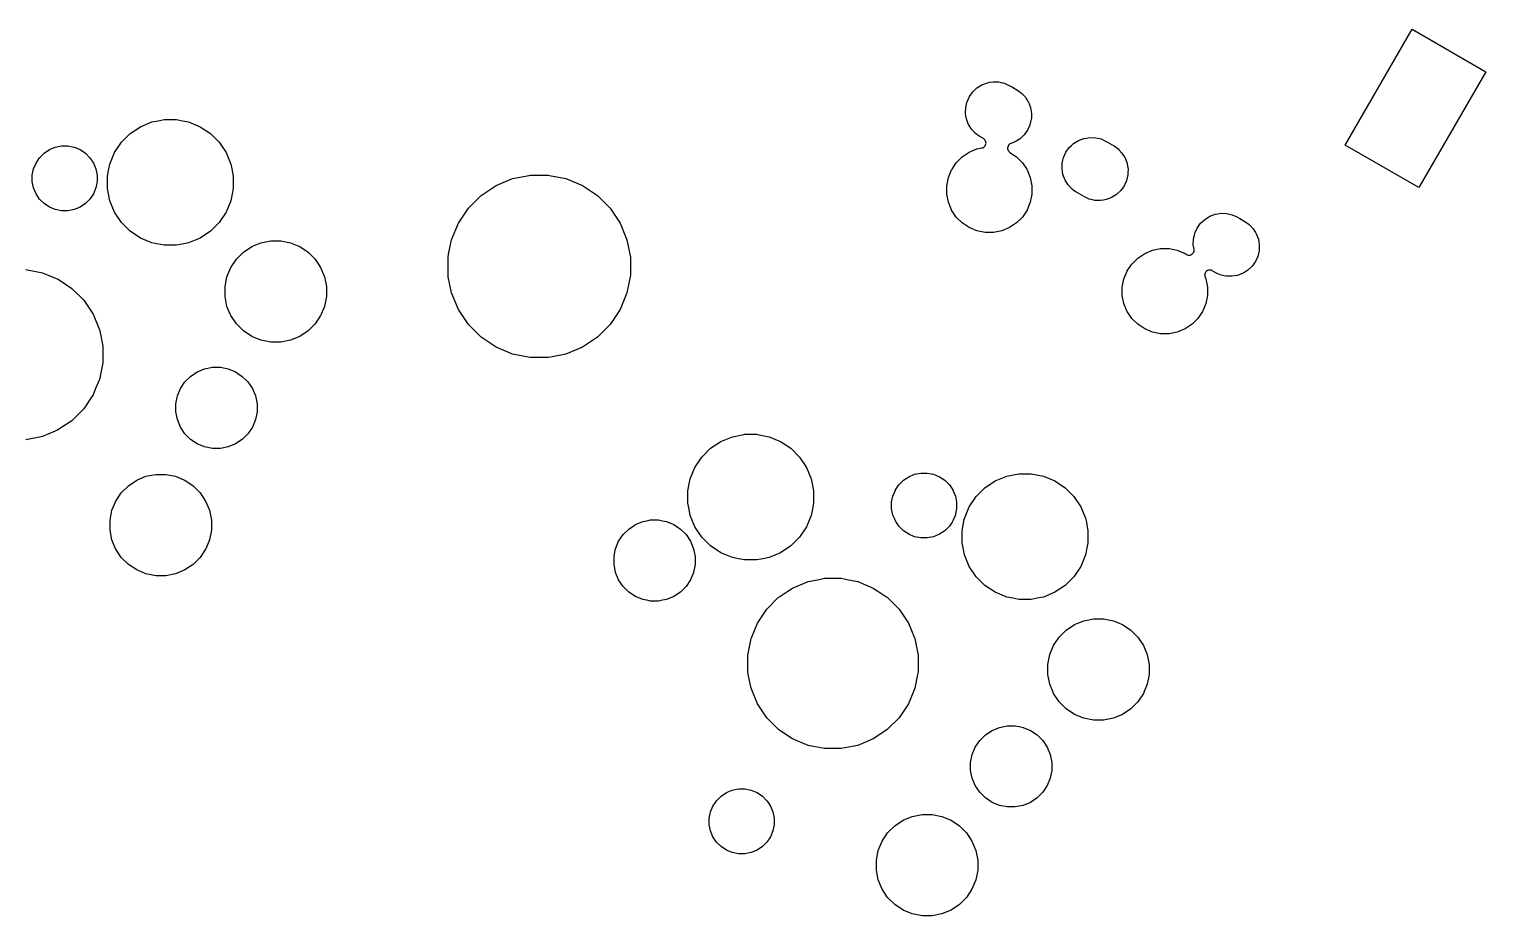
# Model space of a CAD drawing. Extents: x 70 to 347, y -163 to -55.
# Drawn here: x 306.47 to 342.41, y -162.63 to -140.75 of the extents above; entities that cross this region are included whole.
import ezdxf

# ---------------------------------------------------------------- set-up
doc = ezdxf.new("R2010")
doc.units = 0
doc.layers.add('BLACK', color=7, linetype='CONTINUOUS')

msp = doc.modelspace()

# ---------------------------------------------------------------- linework, layer by layer
at = {"layer": 'BLACK', "linetype": 'CONTINUOUS'}
for p, q in [((338.938, -143.61), (340.589, -140.75)), ((340.589, -140.75), (342.409, -141.801)), ((342.409, -141.801), (340.758, -144.661)), ((329.666, -142.413), (329.749, -142.296)), ((329.749, -142.296), (329.822, -142.227)), ((329.749, -142.296), (329.749, -142.296)), ((329.822, -142.227), (329.853, -142.199)), ((329.853, -142.199), (329.975, -142.123)), ((329.975, -142.123), (330.109, -142.073)), ((330.109, -142.073), (330.174, -142.062)), ((330.174, -142.062), (330.25, -142.049)), ((330.25, -142.049), (330.393, -142.054)), ((330.393, -142.054), (330.45, -142.067)), ((330.45, -142.067), (330.532, -142.086)), ((330.532, -142.086), (330.63, -142.131)), ((330.63, -142.131), (330.63, -142.131)), ((330.63, -142.131), (330.726, -142.186)), ((330.726, -142.186), (330.865, -142.266)), ((330.865, -142.266), (330.952, -142.329)), ((330.952, -142.329), (330.962, -142.34)), ((329.57, -142.825), (329.574, -142.682)), ((329.574, -142.682), (329.603, -142.56)), ((329.603, -142.56), (329.607, -142.543)), ((329.607, -142.543), (329.666, -142.413)), ((329.607, -142.543), (329.607, -142.543)), ((330.962, -142.34), (331.049, -142.433)), ((331.049, -142.433), (331.118, -142.543)), ((331.118, -142.543), (331.125, -142.555)), ((331.125, -142.555), (331.175, -142.688)), ((331.175, -142.688), (331.182, -142.73)), ((309.215, -143.157), (309.497, -143.04)), ((309.497, -143.04), (309.647, -143.01)), ((309.647, -143.01), (309.797, -142.98)), ((309.797, -142.98), (310.102, -142.98)), ((310.102, -142.98), (310.252, -143.01)), ((310.252, -143.01), (310.402, -143.04)), ((310.402, -143.04), (310.684, -143.157)), ((329.58, -142.886), (329.57, -142.825)), ((329.593, -142.966), (329.58, -142.886)), ((329.629, -143.063), (329.593, -142.966)), ((331.194, -142.972), (331.161, -143.112)), ((331.182, -142.73), (331.199, -142.83)), ((331.195, -142.954), (331.194, -142.972)), ((331.199, -142.83), (331.195, -142.954)), ((308.745, -143.542), (308.961, -143.326)), ((308.961, -143.326), (309.215, -143.157)), ((310.684, -143.157), (310.938, -143.326)), ((310.938, -143.326), (311.154, -143.542)), ((329.643, -143.1), (329.629, -143.063)), ((329.719, -143.221), (329.643, -143.1)), ((329.816, -143.326), (329.719, -143.221)), ((329.904, -143.388), (329.816, -143.326)), ((330.014, -143.452), (329.904, -143.388)), ((331.019, -143.358), (330.915, -143.456)), ((331.102, -143.242), (331.019, -143.358)), ((331.159, -143.117), (331.102, -143.242)), ((331.161, -143.112), (331.159, -143.117)), ((306.835, -143.812), (306.967, -143.724)), ((306.967, -143.724), (307.112, -143.664)), ((306.967, -143.724), (306.967, -143.724)), ((307.112, -143.664), (307.267, -143.633)), ((307.267, -143.633), (307.425, -143.633)), ((307.425, -143.633), (307.58, -143.664)), ((307.58, -143.664), (307.725, -143.724)), ((307.725, -143.724), (307.725, -143.724)), ((307.725, -143.724), (307.857, -143.812)), ((308.575, -143.796), (308.745, -143.542)), ((311.154, -143.542), (311.324, -143.796)), ((329.661, -143.786), (329.852, -143.707)), ((329.852, -143.707), (329.976, -143.683)), ((329.976, -143.683), (329.999, -143.676)), ((329.999, -143.676), (330.021, -143.664)), ((330.04, -143.472), (330.014, -143.452)), ((330.021, -143.664), (330.04, -143.648)), ((330.055, -143.491), (330.04, -143.472)), ((330.04, -143.648), (330.055, -143.629)), ((330.067, -143.512), (330.055, -143.491)), ((330.055, -143.629), (330.067, -143.608)), ((330.074, -143.536), (330.067, -143.512)), ((330.067, -143.608), (330.074, -143.584)), ((330.076, -143.56), (330.074, -143.536)), ((330.074, -143.584), (330.076, -143.56)), ((330.612, -143.659), (330.609, -143.684)), ((330.609, -143.684), (330.61, -143.708)), ((330.61, -143.708), (330.617, -143.732)), ((330.62, -143.636), (330.612, -143.659)), ((330.617, -143.732), (330.627, -143.754)), ((330.632, -143.615), (330.62, -143.636)), ((330.627, -143.754), (330.642, -143.773)), ((330.648, -143.596), (330.632, -143.615)), ((330.668, -143.581), (330.648, -143.596)), ((330.69, -143.571), (330.668, -143.581)), ((330.793, -143.532), (330.69, -143.571)), ((330.915, -143.456), (330.793, -143.532)), ((332.047, -143.788), (332.112, -143.697)), ((332.112, -143.697), (332.131, -143.671)), ((332.131, -143.671), (332.183, -143.623)), ((332.183, -143.623), (332.235, -143.574)), ((332.235, -143.574), (332.356, -143.498)), ((332.356, -143.498), (332.49, -143.448)), ((332.49, -143.448), (332.555, -143.437)), ((332.555, -143.437), (332.631, -143.424)), ((332.631, -143.424), (332.774, -143.429)), ((332.774, -143.429), (332.831, -143.442)), ((332.831, -143.442), (332.914, -143.461)), ((332.914, -143.461), (333.011, -143.506)), ((333.011, -143.506), (333.011, -143.506)), ((333.011, -143.506), (333.075, -143.542)), ((333.075, -143.542), (333.246, -143.641)), ((333.246, -143.641), (333.333, -143.704)), ((333.333, -143.704), (333.362, -143.734)), ((333.362, -143.734), (333.431, -143.808)), ((340.758, -144.661), (338.938, -143.61)), ((306.576, -144.2), (306.636, -144.054)), ((306.636, -144.054), (306.724, -143.923)), ((306.636, -144.054), (306.636, -144.054)), ((306.724, -143.923), (306.835, -143.812)), ((307.857, -143.812), (307.968, -143.923)), ((307.968, -143.923), (308.056, -144.054)), ((308.056, -144.054), (308.056, -144.054)), ((308.056, -144.054), (308.116, -144.2)), ((308.434, -144.2), (308.458, -144.079)), ((308.458, -144.079), (308.575, -143.796)), ((311.324, -143.796), (311.441, -144.079)), ((311.441, -144.079), (311.465, -144.2)), ((329.237, -144.205), (329.342, -144.048)), ((329.342, -144.048), (329.489, -143.901)), ((329.489, -143.901), (329.661, -143.786)), ((329.661, -143.786), (329.661, -143.786)), ((330.642, -143.773), (330.664, -143.792)), ((330.664, -143.792), (330.829, -143.901)), ((330.829, -143.901), (330.975, -144.048)), ((330.975, -144.048), (331.08, -144.205)), ((331.951, -144.2), (331.956, -144.057)), ((331.956, -144.057), (331.981, -143.948)), ((331.981, -143.948), (331.988, -143.918)), ((331.988, -143.918), (331.996, -143.901)), ((331.996, -143.901), (332.047, -143.788)), ((333.431, -143.808), (333.499, -143.918)), ((333.499, -143.918), (333.507, -143.93)), ((333.507, -143.93), (333.557, -144.063)), ((333.557, -144.063), (333.569, -144.134)), ((306.545, -144.355), (306.576, -144.2)), ((306.545, -144.513), (306.545, -144.355)), ((308.116, -144.2), (308.147, -144.355)), ((308.147, -144.355), (308.147, -144.513)), ((308.399, -144.378), (308.434, -144.2)), ((308.399, -144.684), (308.399, -144.378)), ((311.465, -144.2), (311.501, -144.378)), ((311.501, -144.378), (311.501, -144.684)), ((317.987, -144.608), (318.396, -144.438)), ((318.396, -144.438), (318.8, -144.358)), ((318.8, -144.358), (318.831, -144.351)), ((318.831, -144.351), (319.275, -144.351)), ((319.275, -144.351), (319.305, -144.358)), ((319.305, -144.358), (319.709, -144.438)), ((319.709, -144.438), (320.119, -144.608)), ((329.108, -144.614), (329.148, -144.411)), ((329.148, -144.411), (329.227, -144.22)), ((329.227, -144.22), (329.237, -144.205)), ((331.08, -144.205), (331.09, -144.22)), ((331.09, -144.22), (331.169, -144.411)), ((331.169, -144.411), (331.21, -144.614)), ((331.962, -144.263), (331.951, -144.2)), ((331.974, -144.341), (331.962, -144.263)), ((332.025, -144.475), (331.974, -144.341)), ((332.1, -144.596), (332.025, -144.475)), ((333.543, -144.487), (333.54, -144.494)), ((333.576, -144.347), (333.543, -144.487)), ((333.569, -144.134), (333.58, -144.205)), ((333.578, -144.288), (333.576, -144.347)), ((333.58, -144.205), (333.578, -144.288)), ((306.576, -144.667), (306.545, -144.513)), ((306.636, -144.813), (306.576, -144.667)), ((306.724, -144.944), (306.636, -144.813)), ((306.636, -144.813), (306.636, -144.813)), ((308.056, -144.813), (307.968, -144.944)), ((308.116, -144.667), (308.056, -144.813)), ((308.056, -144.813), (308.056, -144.813)), ((308.147, -144.513), (308.116, -144.667)), ((308.424, -144.813), (308.399, -144.684)), ((308.458, -144.983), (308.424, -144.813)), ((311.475, -144.813), (311.441, -144.983)), ((311.501, -144.684), (311.475, -144.813)), ((317.618, -144.854), (317.987, -144.608)), ((320.119, -144.608), (320.488, -144.854)), ((329.108, -144.821), (329.108, -144.614)), ((329.148, -145.024), (329.108, -144.821)), ((331.21, -144.821), (331.169, -145.024)), ((331.21, -144.614), (331.21, -144.821)), ((332.198, -144.701), (332.1, -144.596)), ((332.208, -144.708), (332.198, -144.701)), ((332.285, -144.763), (332.208, -144.708)), ((332.292, -144.767), (332.285, -144.763)), ((332.52, -144.899), (332.292, -144.767)), ((333.296, -144.831), (333.175, -144.907)), ((333.401, -144.733), (333.296, -144.831)), ((333.484, -144.617), (333.401, -144.733)), ((333.54, -144.494), (333.484, -144.617)), ((306.835, -145.056), (306.724, -144.944)), ((306.967, -145.144), (306.835, -145.056)), ((307.112, -145.204), (306.967, -145.144)), ((306.967, -145.144), (306.967, -145.144)), ((306.967, -145.144), (306.967, -145.144)), ((307.267, -145.235), (307.112, -145.204)), ((307.58, -145.204), (307.425, -145.235)), ((307.725, -145.144), (307.58, -145.204)), ((307.857, -145.056), (307.725, -145.144)), ((307.725, -145.144), (307.725, -145.144)), ((307.725, -145.144), (307.725, -145.144)), ((307.968, -144.944), (307.857, -145.056)), ((308.575, -145.266), (308.458, -144.983)), ((311.441, -144.983), (311.324, -145.266)), ((317.058, -145.536), (317.304, -145.168)), ((317.304, -145.168), (317.618, -144.854)), ((320.488, -144.854), (320.801, -145.168)), ((320.801, -145.168), (321.048, -145.536)), ((329.225, -145.21), (329.148, -145.024)), ((331.169, -145.024), (331.092, -145.21)), ((332.618, -144.943), (332.52, -144.899)), ((332.52, -144.899), (332.52, -144.899)), ((332.7, -144.962), (332.618, -144.943)), ((332.757, -144.976), (332.7, -144.962)), ((332.9, -144.98), (332.757, -144.976)), ((332.971, -144.969), (332.9, -144.98)), ((333.041, -144.957), (332.971, -144.969)), ((333.138, -144.92), (333.041, -144.957)), ((333.175, -144.907), (333.138, -144.92)), ((307.425, -145.235), (307.267, -145.235)), ((308.745, -145.52), (308.575, -145.266)), ((308.961, -145.736), (308.745, -145.52)), ((311.154, -145.52), (310.938, -145.736)), ((311.324, -145.266), (311.154, -145.52)), ((316.888, -145.946), (317.058, -145.536)), ((321.048, -145.536), (321.217, -145.946)), ((329.227, -145.216), (329.225, -145.21)), ((329.342, -145.388), (329.227, -145.216)), ((329.489, -145.534), (329.342, -145.388)), ((329.661, -145.649), (329.489, -145.534)), ((330.829, -145.534), (330.656, -145.649)), ((330.975, -145.388), (330.829, -145.534)), ((331.09, -145.216), (330.975, -145.388)), ((331.092, -145.21), (331.09, -145.216)), ((335.286, -145.658), (335.37, -145.541)), ((335.37, -145.541), (335.42, -145.494)), ((335.37, -145.541), (335.37, -145.541)), ((335.42, -145.494), (335.474, -145.444)), ((335.474, -145.444), (335.595, -145.368)), ((335.595, -145.368), (335.729, -145.318)), ((335.729, -145.318), (335.794, -145.307)), ((335.794, -145.307), (335.87, -145.294)), ((335.87, -145.294), (336.013, -145.299)), ((336.013, -145.299), (336.054, -145.309)), ((336.054, -145.309), (336.152, -145.331)), ((336.152, -145.331), (336.25, -145.376)), ((336.25, -145.376), (336.25, -145.376)), ((336.25, -145.376), (336.337, -145.426)), ((336.337, -145.426), (336.485, -145.511)), ((336.485, -145.511), (336.572, -145.574)), ((309.215, -145.905), (308.961, -145.736)), ((309.497, -146.022), (309.215, -145.905)), ((310.684, -145.905), (310.402, -146.022)), ((310.938, -145.736), (310.684, -145.905)), ((329.852, -145.728), (329.661, -145.649)), ((329.661, -145.649), (329.661, -145.649)), ((329.661, -145.649), (329.661, -145.649)), ((330.055, -145.769), (329.852, -145.728)), ((330.262, -145.769), (330.055, -145.769)), ((330.465, -145.728), (330.262, -145.769)), ((330.656, -145.649), (330.465, -145.728)), ((330.656, -145.649), (330.656, -145.649)), ((330.656, -145.649), (330.656, -145.649)), ((335.195, -145.927), (335.217, -145.831)), ((335.217, -145.831), (335.227, -145.788)), ((335.227, -145.788), (335.234, -145.772)), ((335.234, -145.772), (335.286, -145.658)), ((336.572, -145.574), (336.593, -145.596)), ((336.593, -145.596), (336.67, -145.678)), ((336.67, -145.678), (336.726, -145.769)), ((336.726, -145.769), (336.745, -145.8)), ((336.745, -145.8), (336.796, -145.933)), ((309.616, -146.046), (309.497, -146.022)), ((309.797, -146.082), (309.616, -146.046)), ((310.102, -146.082), (309.797, -146.082)), ((310.284, -146.046), (310.102, -146.082)), ((310.402, -146.022), (310.284, -146.046)), ((311.579, -146.429), (311.753, -146.254)), ((311.753, -146.254), (311.958, -146.117)), ((311.958, -146.117), (311.98, -146.108)), ((311.98, -146.108), (312.186, -146.023)), ((312.186, -146.023), (312.428, -145.975)), ((312.428, -145.975), (312.674, -145.975)), ((312.674, -145.975), (312.916, -146.023)), ((312.916, -146.023), (313.122, -146.108)), ((313.122, -146.108), (313.143, -146.117)), ((313.143, -146.117), (313.348, -146.254)), ((313.348, -146.254), (313.522, -146.429)), ((316.817, -146.306), (316.888, -145.946)), ((321.217, -145.946), (321.289, -146.306)), ((333.991, -146.286), (334.182, -146.207)), ((334.182, -146.207), (334.385, -146.167)), ((334.385, -146.167), (334.592, -146.167)), ((334.592, -146.167), (334.795, -146.207)), ((334.795, -146.207), (334.987, -146.286)), ((335.174, -146.29), (335.189, -146.271)), ((335.189, -146.271), (335.201, -146.25)), ((335.19, -146.07), (335.195, -145.927)), ((335.203, -146.148), (335.19, -146.07)), ((335.201, -146.25), (335.208, -146.226)), ((335.208, -146.182), (335.203, -146.148)), ((335.21, -146.202), (335.208, -146.182)), ((335.208, -146.226), (335.21, -146.202)), ((336.814, -146.217), (336.782, -146.357)), ((336.796, -145.933), (336.808, -146.004)), ((336.808, -146.004), (336.819, -146.075)), ((336.816, -146.182), (336.814, -146.217)), ((336.819, -146.075), (336.816, -146.182)), ((311.348, -146.861), (311.442, -146.633)), ((311.442, -146.633), (311.579, -146.429)), ((311.442, -146.633), (311.442, -146.633)), ((313.522, -146.429), (313.659, -146.633)), ((313.659, -146.633), (313.659, -146.633)), ((313.659, -146.633), (313.754, -146.861)), ((316.802, -146.381), (316.817, -146.306)), ((316.802, -146.824), (316.802, -146.381)), ((321.289, -146.306), (321.304, -146.381)), ((321.304, -146.381), (321.304, -146.824)), ((333.559, -146.717), (333.672, -146.548)), ((333.672, -146.548), (333.819, -146.401)), ((333.819, -146.401), (333.991, -146.286)), ((333.991, -146.286), (333.991, -146.286)), ((334.987, -146.286), (335.016, -146.306)), ((335.016, -146.306), (335.037, -146.317)), ((335.037, -146.317), (335.061, -146.325)), ((335.061, -146.325), (335.085, -146.327)), ((335.085, -146.327), (335.11, -146.325)), ((335.11, -146.325), (335.133, -146.317)), ((335.133, -146.317), (335.155, -146.306)), ((335.155, -146.306), (335.174, -146.29)), ((336.64, -146.603), (336.535, -146.701)), ((336.723, -146.487), (336.64, -146.603)), ((336.78, -146.362), (336.723, -146.487)), ((336.782, -146.357), (336.78, -146.362)), ((306.388, -146.68), (306.592, -146.72)), ((306.592, -146.72), (306.794, -146.76)), ((306.794, -146.76), (307.037, -146.861)), ((307.037, -146.861), (307.177, -146.919)), ((307.177, -146.919), (307.177, -146.919)), ((307.177, -146.919), (307.182, -146.922)), ((307.182, -146.922), (307.521, -147.149)), ((311.3, -147.103), (311.348, -146.861)), ((313.754, -146.861), (313.802, -147.103)), ((316.809, -146.86), (316.802, -146.824)), ((316.888, -147.259), (316.809, -146.86)), ((321.297, -146.86), (321.217, -147.259)), ((321.304, -146.824), (321.297, -146.86)), ((333.438, -147.114), (333.478, -146.911)), ((333.478, -146.911), (333.557, -146.72)), ((333.557, -146.72), (333.559, -146.717)), ((335.473, -146.803), (335.472, -146.828)), ((335.472, -146.828), (335.476, -146.852)), ((335.478, -146.779), (335.473, -146.803)), ((335.476, -146.852), (335.481, -146.867)), ((335.488, -146.757), (335.478, -146.779)), ((335.481, -146.867), (335.493, -146.895)), ((335.503, -146.737), (335.488, -146.757)), ((335.493, -146.895), (335.499, -146.911)), ((335.499, -146.911), (335.54, -147.114)), ((335.52, -146.72), (335.503, -146.737)), ((335.541, -146.707), (335.52, -146.72)), ((335.564, -146.699), (335.541, -146.707)), ((335.588, -146.695), (335.564, -146.699)), ((335.613, -146.695), (335.588, -146.695)), ((335.637, -146.701), (335.613, -146.695)), ((335.659, -146.711), (335.637, -146.701)), ((335.759, -146.769), (335.659, -146.711)), ((335.776, -146.777), (335.759, -146.769)), ((335.759, -146.769), (335.759, -146.769)), ((335.857, -146.813), (335.776, -146.777)), ((335.919, -146.828), (335.857, -146.813)), ((335.996, -146.846), (335.919, -146.828)), ((336.139, -146.85), (335.996, -146.846)), ((336.209, -146.839), (336.139, -146.85)), ((336.28, -146.827), (336.209, -146.839)), ((336.377, -146.79), (336.28, -146.827)), ((336.414, -146.777), (336.377, -146.79)), ((336.535, -146.701), (336.414, -146.777)), ((307.521, -147.149), (307.813, -147.441)), ((311.3, -147.349), (311.3, -147.103)), ((311.348, -147.591), (311.3, -147.349)), ((313.802, -147.349), (313.754, -147.591)), ((313.802, -147.103), (313.802, -147.349)), ((317.058, -147.669), (316.888, -147.259)), ((321.217, -147.259), (321.048, -147.669)), ((333.438, -147.321), (333.438, -147.114)), ((333.478, -147.524), (333.438, -147.321)), ((335.54, -147.321), (335.499, -147.524)), ((335.54, -147.114), (335.54, -147.321)), ((307.813, -147.441), (307.896, -147.564)), ((307.896, -147.564), (308.043, -147.785)), ((311.428, -147.785), (311.348, -147.591)), ((313.754, -147.591), (313.673, -147.785)), ((317.304, -148.037), (317.058, -147.669)), ((321.048, -147.669), (320.801, -148.037)), ((333.546, -147.688), (333.478, -147.524)), ((333.557, -147.716), (333.546, -147.688)), ((333.672, -147.888), (333.557, -147.716)), ((335.42, -147.716), (335.305, -147.888)), ((335.432, -147.688), (335.42, -147.716)), ((335.499, -147.524), (335.432, -147.688)), ((308.043, -147.785), (308.202, -148.168)), ((311.442, -147.819), (311.428, -147.785)), ((311.579, -148.024), (311.442, -147.819)), ((311.753, -148.198), (311.579, -148.024)), ((313.522, -148.024), (313.348, -148.198)), ((313.659, -147.819), (313.522, -148.024)), ((313.673, -147.785), (313.659, -147.819)), ((317.618, -148.351), (317.304, -148.037)), ((320.801, -148.037), (320.488, -148.351)), ((333.819, -148.034), (333.672, -147.888)), ((333.991, -148.149), (333.819, -148.034)), ((335.159, -148.034), (334.987, -148.149)), ((335.305, -147.888), (335.159, -148.034)), ((308.202, -148.168), (308.208, -148.198)), ((308.208, -148.198), (308.282, -148.574)), ((311.958, -148.335), (311.753, -148.198)), ((312.186, -148.429), (311.958, -148.335)), ((311.958, -148.335), (311.958, -148.335)), ((311.958, -148.335), (311.958, -148.335)), ((312.428, -148.477), (312.186, -148.429)), ((312.916, -148.429), (312.674, -148.477)), ((313.143, -148.335), (312.916, -148.429)), ((313.348, -148.198), (313.143, -148.335)), ((313.143, -148.335), (313.143, -148.335)), ((313.143, -148.335), (313.143, -148.335)), ((317.987, -148.597), (317.618, -148.351)), ((320.488, -148.351), (320.119, -148.597)), ((334.182, -148.228), (333.991, -148.149)), ((333.991, -148.149), (333.991, -148.149)), ((333.991, -148.149), (333.991, -148.149)), ((334.385, -148.269), (334.182, -148.228)), ((334.592, -148.269), (334.385, -148.269)), ((334.795, -148.228), (334.592, -148.269)), ((334.987, -148.149), (334.795, -148.228)), ((334.987, -148.149), (334.987, -148.149)), ((334.987, -148.149), (334.987, -148.149)), ((308.282, -148.574), (308.282, -148.987)), ((312.674, -148.477), (312.428, -148.477)), ((318.396, -148.767), (317.987, -148.597)), ((318.777, -148.843), (318.396, -148.767)), ((319.709, -148.767), (319.329, -148.843)), ((320.119, -148.597), (319.709, -148.767)), ((308.25, -149.152), (308.202, -149.393)), ((308.282, -148.987), (308.25, -149.152)), ((310.675, -149.183), (310.796, -149.133)), ((310.796, -149.133), (310.99, -149.094)), ((310.99, -149.094), (311.187, -149.094)), ((311.187, -149.094), (311.38, -149.133)), ((311.38, -149.133), (311.502, -149.183)), ((318.831, -148.853), (318.777, -148.843)), ((319.275, -148.853), (318.831, -148.853)), ((319.329, -148.843), (319.275, -148.853)), ((308.202, -149.393), (308.107, -149.621)), ((310.201, -149.621), (310.311, -149.457)), ((310.311, -149.457), (310.45, -149.318)), ((310.45, -149.318), (310.614, -149.208)), ((310.614, -149.208), (310.675, -149.183)), ((310.614, -149.208), (310.614, -149.208)), ((311.502, -149.183), (311.562, -149.208)), ((311.562, -149.208), (311.562, -149.208)), ((311.562, -149.208), (311.726, -149.318)), ((311.726, -149.318), (311.866, -149.457)), ((311.866, -149.457), (311.975, -149.621)), ((307.975, -149.878), (307.813, -150.12)), ((308.043, -149.776), (307.975, -149.878)), ((308.107, -149.621), (308.043, -149.776)), ((308.043, -149.776), (308.043, -149.776)), ((310.088, -149.995), (310.121, -149.829)), ((310.121, -149.829), (310.126, -149.803)), ((310.126, -149.803), (310.201, -149.621)), ((311.975, -149.621), (312.051, -149.803)), ((312.051, -149.803), (312.056, -149.829)), ((312.056, -149.829), (312.089, -149.995)), ((307.813, -150.12), (307.521, -150.412)), ((310.087, -149.997), (310.088, -149.995)), ((310.087, -150.194), (310.087, -149.997)), ((310.126, -150.387), (310.087, -150.194)), ((312.089, -150.194), (312.051, -150.387)), ((312.089, -149.995), (312.089, -149.997)), ((312.089, -149.997), (312.089, -150.194)), ((307.384, -150.504), (307.177, -150.642)), ((307.521, -150.412), (307.384, -150.504)), ((310.169, -150.491), (310.126, -150.387)), ((310.201, -150.569), (310.169, -150.491)), ((310.311, -150.733), (310.201, -150.569)), ((310.201, -150.569), (310.201, -150.569)), ((311.975, -150.569), (311.866, -150.733)), ((312.008, -150.491), (311.975, -150.569)), ((311.975, -150.569), (311.975, -150.569)), ((312.051, -150.387), (312.008, -150.491)), ((306.761, -150.807), (306.388, -150.882)), ((306.794, -150.801), (306.761, -150.807)), ((307.111, -150.669), (306.794, -150.801)), ((307.177, -150.642), (307.111, -150.669)), ((307.177, -150.642), (307.177, -150.642)), ((307.177, -150.642), (307.177, -150.642)), ((310.45, -150.873), (310.311, -150.733)), ((310.614, -150.982), (310.45, -150.873)), ((311.726, -150.873), (311.562, -150.982)), ((311.866, -150.733), (311.726, -150.873)), ((323.28, -151.094), (323.534, -150.924)), ((323.534, -150.924), (323.817, -150.807)), ((323.817, -150.807), (324.102, -150.751)), ((324.102, -150.751), (324.116, -150.748)), ((324.116, -150.748), (324.422, -150.748)), ((324.422, -150.748), (324.436, -150.751)), ((324.436, -150.751), (324.722, -150.807)), ((324.722, -150.807), (325.004, -150.924)), ((325.004, -150.924), (325.258, -151.094)), ((310.796, -151.058), (310.614, -150.982)), ((310.99, -151.096), (310.796, -151.058)), ((311.187, -151.096), (310.99, -151.096)), ((311.38, -151.058), (311.187, -151.096)), ((311.562, -150.982), (311.38, -151.058)), ((322.895, -151.564), (323.064, -151.31)), ((323.064, -151.31), (323.28, -151.094)), ((325.258, -151.094), (325.474, -151.31)), ((325.474, -151.31), (325.644, -151.564)), ((322.778, -151.846), (322.895, -151.564)), ((325.644, -151.564), (325.761, -151.846)), ((308.741, -152.19), (308.915, -152.016)), ((308.915, -152.016), (309.12, -151.879)), ((309.12, -151.879), (309.144, -151.869)), ((309.144, -151.869), (309.348, -151.785)), ((309.348, -151.785), (309.59, -151.737)), ((309.59, -151.737), (309.836, -151.737)), ((309.836, -151.737), (310.078, -151.785)), ((310.078, -151.785), (310.281, -151.869)), ((310.281, -151.869), (310.305, -151.879)), ((310.305, -151.879), (310.51, -152.016)), ((310.51, -152.016), (310.684, -152.19)), ((322.718, -152.146), (322.753, -151.971)), ((322.753, -151.971), (322.778, -151.846)), ((325.761, -151.846), (325.785, -151.971)), ((325.785, -151.971), (325.82, -152.146)), ((327.843, -152.121), (327.927, -151.996)), ((327.927, -151.996), (328.038, -151.884)), ((328.038, -151.884), (328.169, -151.796)), ((328.169, -151.796), (328.315, -151.736)), ((328.169, -151.796), (328.169, -151.796)), ((328.315, -151.736), (328.47, -151.705)), ((328.47, -151.705), (328.628, -151.705)), ((328.628, -151.705), (328.782, -151.736)), ((328.782, -151.736), (328.928, -151.796)), ((328.928, -151.796), (328.928, -151.796)), ((328.928, -151.796), (329.059, -151.884)), ((329.059, -151.884), (329.171, -151.996)), ((329.171, -151.996), (329.254, -152.121)), ((330.05, -152.069), (330.304, -151.9)), ((330.304, -151.9), (330.586, -151.783)), ((330.586, -151.783), (330.754, -151.749)), ((330.754, -151.749), (330.886, -151.723)), ((330.886, -151.723), (331.191, -151.723)), ((331.191, -151.723), (331.322, -151.749)), ((331.322, -151.749), (331.491, -151.783)), ((331.491, -151.783), (331.773, -151.9)), ((331.773, -151.9), (332.027, -152.069)), ((308.51, -152.623), (308.604, -152.395)), ((308.604, -152.395), (308.741, -152.19)), ((308.604, -152.395), (308.604, -152.395)), ((310.684, -152.19), (310.821, -152.395)), ((310.821, -152.395), (310.821, -152.395)), ((310.821, -152.395), (310.916, -152.623)), ((322.718, -152.451), (322.718, -152.146)), ((325.82, -152.146), (325.82, -152.451)), ((327.748, -152.427), (327.778, -152.273)), ((327.778, -152.273), (327.839, -152.127)), ((327.839, -152.127), (327.843, -152.121)), ((329.254, -152.121), (329.259, -152.127)), ((329.259, -152.127), (329.319, -152.273)), ((329.319, -152.273), (329.35, -152.427)), ((329.664, -152.539), (329.834, -152.285)), ((329.834, -152.285), (330.05, -152.069)), ((332.027, -152.069), (332.243, -152.285)), ((332.243, -152.285), (332.413, -152.539)), ((308.462, -152.865), (308.51, -152.623)), ((310.916, -152.623), (310.964, -152.865)), ((322.748, -152.599), (322.718, -152.451)), ((322.778, -152.751), (322.748, -152.599)), ((322.895, -153.033), (322.778, -152.751)), ((325.761, -152.751), (325.644, -153.033)), ((325.791, -152.599), (325.761, -152.751)), ((325.82, -152.451), (325.791, -152.599)), ((327.748, -152.585), (327.748, -152.427)), ((327.778, -152.74), (327.748, -152.585)), ((327.823, -152.846), (327.778, -152.74)), ((329.323, -152.746), (329.315, -152.756)), ((329.325, -152.712), (329.322, -152.736)), ((329.322, -152.736), (329.323, -152.746)), ((329.35, -152.585), (329.325, -152.712)), ((329.35, -152.427), (329.35, -152.585)), ((329.563, -152.784), (329.664, -152.539)), ((332.413, -152.539), (332.53, -152.822)), ((308.462, -153.111), (308.462, -152.865)), ((308.51, -153.353), (308.462, -153.111)), ((310.964, -153.111), (310.916, -153.353)), ((310.964, -152.865), (310.964, -153.111)), ((321.122, -153.225), (321.261, -153.086)), ((321.261, -153.086), (321.425, -152.976)), ((321.425, -152.976), (321.607, -152.901)), ((321.607, -152.901), (321.704, -152.882)), ((321.704, -152.882), (321.801, -152.862)), ((321.801, -152.862), (321.998, -152.862)), ((321.998, -152.862), (322.095, -152.882)), ((322.095, -152.882), (322.191, -152.901)), ((322.191, -152.901), (322.373, -152.976)), ((322.373, -152.976), (322.537, -153.086)), ((322.537, -153.086), (322.677, -153.225)), ((323.064, -153.287), (322.895, -153.033)), ((325.644, -153.033), (325.474, -153.287)), ((327.839, -152.886), (327.823, -152.846)), ((327.927, -153.017), (327.839, -152.886)), ((328.038, -153.128), (327.927, -153.017)), ((329.171, -153.017), (329.059, -153.128)), ((329.238, -152.916), (329.171, -153.017)), ((329.259, -152.886), (329.238, -152.916)), ((329.303, -152.778), (329.259, -152.886)), ((329.315, -152.756), (329.303, -152.778)), ((329.487, -153.121), (329.541, -152.85)), ((329.541, -152.85), (329.544, -152.825)), ((329.543, -152.816), (329.551, -152.806)), ((329.544, -152.825), (329.543, -152.816)), ((329.551, -152.806), (329.563, -152.784)), ((332.53, -152.822), (332.543, -152.886)), ((332.543, -152.886), (332.589, -153.121)), ((308.6, -153.571), (308.51, -153.353)), ((310.916, -153.353), (310.825, -153.571)), ((320.937, -153.571), (321.012, -153.389)), ((321.012, -153.389), (321.122, -153.225)), ((322.677, -153.225), (322.786, -153.389)), ((322.786, -153.389), (322.862, -153.571)), ((323.28, -153.503), (323.064, -153.287)), ((325.474, -153.287), (325.258, -153.503)), ((328.169, -153.216), (328.038, -153.128)), ((328.315, -153.277), (328.169, -153.216)), ((328.169, -153.216), (328.169, -153.216)), ((328.169, -153.216), (328.169, -153.216)), ((328.47, -153.307), (328.315, -153.277)), ((328.628, -153.307), (328.47, -153.307)), ((328.782, -153.277), (328.628, -153.307)), ((328.928, -153.216), (328.782, -153.277)), ((329.059, -153.128), (328.928, -153.216)), ((328.928, -153.216), (328.928, -153.216)), ((328.928, -153.216), (328.928, -153.216)), ((329.487, -153.427), (329.487, -153.121)), ((329.503, -153.507), (329.487, -153.427)), ((332.589, -153.427), (332.574, -153.507)), ((332.589, -153.121), (332.589, -153.427)), ((308.604, -153.58), (308.6, -153.571)), ((308.741, -153.785), (308.604, -153.58)), ((308.915, -153.96), (308.741, -153.785)), ((310.684, -153.785), (310.51, -153.96)), ((310.821, -153.58), (310.684, -153.785)), ((310.825, -153.571), (310.821, -153.58)), ((320.898, -153.765), (320.921, -153.65)), ((320.898, -153.962), (320.898, -153.765)), ((320.921, -153.65), (320.937, -153.571)), ((322.862, -153.571), (322.878, -153.65)), ((322.878, -153.65), (322.9, -153.765)), ((322.9, -153.765), (322.9, -153.962)), ((323.534, -153.673), (323.28, -153.503)), ((323.817, -153.79), (323.534, -153.673)), ((323.967, -153.82), (323.817, -153.79)), ((324.116, -153.85), (323.967, -153.82)), ((324.572, -153.82), (324.422, -153.85)), ((324.722, -153.79), (324.572, -153.82)), ((325.004, -153.673), (324.722, -153.79)), ((325.258, -153.503), (325.004, -153.673)), ((329.547, -153.726), (329.503, -153.507)), ((329.664, -154.009), (329.547, -153.726)), ((332.53, -153.726), (332.413, -154.009)), ((332.574, -153.507), (332.53, -153.726)), ((309.12, -154.096), (308.915, -153.96)), ((309.348, -154.191), (309.12, -154.096)), ((309.12, -154.096), (309.12, -154.096)), ((309.12, -154.096), (309.12, -154.096)), ((309.59, -154.239), (309.348, -154.191)), ((310.078, -154.191), (309.836, -154.239)), ((310.305, -154.096), (310.078, -154.191)), ((310.51, -153.96), (310.305, -154.096)), ((310.305, -154.096), (310.305, -154.096)), ((310.305, -154.096), (310.305, -154.096)), ((320.906, -154), (320.898, -153.962)), ((320.937, -154.155), (320.906, -154)), ((321.012, -154.338), (320.937, -154.155)), ((322.862, -154.155), (322.786, -154.338)), ((322.893, -154), (322.862, -154.155)), ((322.9, -153.962), (322.893, -154)), ((324.422, -153.85), (324.116, -153.85)), ((329.834, -154.263), (329.664, -154.009)), ((332.413, -154.009), (332.243, -154.263)), ((309.836, -154.239), (309.59, -154.239)), ((321.122, -154.502), (321.012, -154.338)), ((321.261, -154.641), (321.122, -154.502)), ((322.677, -154.502), (322.537, -154.641)), ((322.786, -154.338), (322.677, -154.502)), ((325.19, -154.617), (325.303, -154.542)), ((325.303, -154.542), (325.686, -154.383)), ((325.686, -154.383), (325.915, -154.338)), ((325.915, -154.338), (326.092, -154.302)), ((326.092, -154.302), (326.506, -154.302)), ((326.506, -154.302), (326.682, -154.338)), ((326.682, -154.338), (326.912, -154.383)), ((326.912, -154.383), (327.294, -154.542)), ((327.294, -154.542), (327.407, -154.617)), ((330.05, -154.479), (329.834, -154.263)), ((330.304, -154.648), (330.05, -154.479)), ((332.027, -154.479), (331.773, -154.648)), ((332.243, -154.263), (332.027, -154.479)), ((321.425, -154.751), (321.261, -154.641)), ((321.607, -154.826), (321.425, -154.751)), ((321.704, -154.845), (321.607, -154.826)), ((321.801, -154.864), (321.704, -154.845)), ((321.998, -154.864), (321.801, -154.864)), ((322.095, -154.845), (321.998, -154.864)), ((322.191, -154.826), (322.095, -154.845)), ((322.373, -154.751), (322.191, -154.826)), ((322.537, -154.641), (322.373, -154.751)), ((324.667, -155.064), (324.959, -154.771)), ((324.959, -154.771), (324.991, -154.751)), ((324.991, -154.751), (325.19, -154.617)), ((327.407, -154.617), (327.607, -154.751)), ((327.607, -154.751), (327.638, -154.771)), ((327.638, -154.771), (327.931, -155.064)), ((330.586, -154.765), (330.304, -154.648)), ((330.736, -154.795), (330.586, -154.765)), ((330.886, -154.825), (330.736, -154.795)), ((331.191, -154.825), (330.886, -154.825)), ((331.341, -154.795), (331.191, -154.825)), ((331.491, -154.765), (331.341, -154.795)), ((331.773, -154.648), (331.491, -154.765)), ((324.437, -155.408), (324.667, -155.064)), ((327.931, -155.064), (328.161, -155.408)), ((324.286, -155.773), (324.437, -155.408)), ((328.161, -155.408), (328.312, -155.773)), ((331.882, -155.753), (332.056, -155.579)), ((332.056, -155.579), (332.261, -155.442)), ((332.261, -155.442), (332.342, -155.408)), ((332.342, -155.408), (332.488, -155.348)), ((332.488, -155.348), (332.73, -155.299)), ((332.73, -155.299), (332.977, -155.299)), ((332.977, -155.299), (333.218, -155.348)), ((333.218, -155.348), (333.365, -155.408)), ((333.365, -155.408), (333.446, -155.442)), ((333.446, -155.442), (333.651, -155.579)), ((333.651, -155.579), (333.825, -155.753)), ((324.198, -156.196), (324.278, -155.791)), ((324.278, -155.791), (324.286, -155.773)), ((328.312, -155.773), (328.319, -155.791)), ((328.319, -155.791), (328.4, -156.196)), ((331.65, -156.186), (331.745, -155.958)), ((331.745, -155.958), (331.777, -155.91)), ((331.777, -155.91), (331.882, -155.753)), ((333.825, -155.753), (333.93, -155.91)), ((333.93, -155.91), (333.962, -155.958)), ((333.962, -155.958), (334.056, -156.186)), ((324.198, -156.61), (324.198, -156.196)), ((328.4, -156.196), (328.4, -156.61)), ((331.602, -156.427), (331.65, -156.186)), ((334.056, -156.186), (334.104, -156.427)), ((324.21, -156.674), (324.198, -156.61)), ((324.278, -157.016), (324.21, -156.674)), ((328.387, -156.674), (328.319, -157.016)), ((328.4, -156.61), (328.387, -156.674)), ((331.602, -156.674), (331.602, -156.427)), ((331.65, -156.915), (331.602, -156.674)), ((334.104, -156.674), (334.056, -156.915)), ((334.104, -156.427), (334.104, -156.674)), ((324.437, -157.399), (324.278, -157.016)), ((328.319, -157.016), (328.161, -157.399)), ((331.726, -157.097), (331.65, -156.915)), ((334.056, -156.915), (333.981, -157.097)), ((324.519, -157.522), (324.437, -157.399)), ((328.161, -157.399), (328.078, -157.522)), ((331.745, -157.143), (331.726, -157.097)), ((331.882, -157.348), (331.745, -157.143)), ((332.056, -157.522), (331.882, -157.348)), ((333.825, -157.348), (333.651, -157.522)), ((333.962, -157.143), (333.825, -157.348)), ((333.981, -157.097), (333.962, -157.143)), ((324.667, -157.743), (324.519, -157.522)), ((324.959, -158.035), (324.667, -157.743)), ((327.931, -157.743), (327.638, -158.035)), ((328.078, -157.522), (327.931, -157.743)), ((332.261, -157.659), (332.056, -157.522)), ((332.488, -157.753), (332.261, -157.659)), ((332.261, -157.659), (332.261, -157.659)), ((332.261, -157.659), (332.261, -157.659)), ((332.73, -157.801), (332.488, -157.753)), ((333.218, -157.753), (332.977, -157.801)), ((333.446, -157.659), (333.218, -157.753)), ((333.651, -157.522), (333.446, -157.659)), ((333.446, -157.659), (333.446, -157.659)), ((333.446, -157.659), (333.446, -157.659)), ((324.991, -158.056), (324.959, -158.035)), ((325.303, -158.265), (324.991, -158.056)), ((327.607, -158.056), (327.294, -158.265)), ((327.638, -158.035), (327.607, -158.056)), ((330.06, -158.166), (330.224, -158.056)), ((330.224, -158.056), (330.406, -157.981)), ((330.406, -157.981), (330.599, -157.942)), ((330.599, -157.942), (330.797, -157.942)), ((330.797, -157.942), (330.893, -157.962)), ((330.893, -157.962), (330.99, -157.981)), ((330.99, -157.981), (331.172, -158.056)), ((331.172, -158.056), (331.336, -158.166)), ((332.977, -157.801), (332.73, -157.801)), ((325.686, -158.424), (325.303, -158.265)), ((325.821, -158.451), (325.686, -158.424)), ((326.092, -158.504), (325.821, -158.451)), ((326.506, -158.504), (326.092, -158.504)), ((326.776, -158.451), (326.506, -158.504)), ((326.912, -158.424), (326.776, -158.451)), ((327.294, -158.265), (326.912, -158.424)), ((329.736, -158.651), (329.811, -158.469)), ((329.811, -158.469), (329.921, -158.305)), ((329.921, -158.305), (330.06, -158.166)), ((331.336, -158.166), (331.476, -158.305)), ((331.476, -158.305), (331.585, -158.469)), ((331.585, -158.469), (331.661, -158.651)), ((329.697, -158.845), (329.736, -158.651)), ((329.697, -159.042), (329.697, -158.845)), ((331.661, -158.651), (331.699, -158.845)), ((331.699, -158.845), (331.699, -159.042)), ((329.736, -159.235), (329.697, -159.042)), ((331.699, -159.042), (331.661, -159.235)), ((323.669, -159.591), (323.691, -159.582)), ((323.691, -159.582), (323.815, -159.53)), ((323.815, -159.53), (323.97, -159.5)), ((323.97, -159.5), (324.128, -159.5)), ((324.128, -159.5), (324.282, -159.53)), ((324.282, -159.53), (324.406, -159.582)), ((324.406, -159.582), (324.428, -159.591)), ((329.811, -159.418), (329.736, -159.235)), ((329.921, -159.582), (329.811, -159.418)), ((330.06, -159.721), (329.921, -159.582)), ((331.476, -159.582), (331.336, -159.721)), ((331.585, -159.418), (331.476, -159.582)), ((331.661, -159.235), (331.585, -159.418)), ((323.278, -160.067), (323.339, -159.921)), ((323.339, -159.921), (323.399, -159.831)), ((323.399, -159.831), (323.427, -159.79)), ((323.427, -159.79), (323.538, -159.678)), ((323.538, -159.678), (323.669, -159.591)), ((324.428, -159.591), (324.559, -159.678)), ((324.559, -159.678), (324.671, -159.79)), ((324.671, -159.79), (324.698, -159.831)), ((324.698, -159.831), (324.759, -159.921)), ((324.759, -159.921), (324.819, -160.067)), ((330.224, -159.831), (330.06, -159.721)), ((330.406, -159.906), (330.224, -159.831)), ((330.599, -159.944), (330.406, -159.906)), ((330.797, -159.944), (330.599, -159.944)), ((330.893, -159.925), (330.797, -159.944)), ((330.99, -159.906), (330.893, -159.925)), ((331.172, -159.831), (330.99, -159.906)), ((331.336, -159.721), (331.172, -159.831)), ((323.248, -160.222), (323.278, -160.067)), ((323.248, -160.379), (323.248, -160.222)), ((324.819, -160.067), (324.85, -160.222)), ((324.85, -160.222), (324.85, -160.379)), ((327.823, -160.41), (328.028, -160.273)), ((328.028, -160.273), (328.256, -160.178)), ((328.256, -160.178), (328.498, -160.13)), ((328.498, -160.13), (328.744, -160.13)), ((328.744, -160.13), (328.986, -160.178)), ((328.986, -160.178), (329.213, -160.273)), ((329.213, -160.273), (329.418, -160.41)), ((323.278, -160.534), (323.248, -160.379)), ((323.339, -160.68), (323.278, -160.534)), ((324.819, -160.534), (324.759, -160.68)), ((324.85, -160.379), (324.819, -160.534)), ((327.512, -160.789), (327.649, -160.584)), ((327.649, -160.584), (327.823, -160.41)), ((329.418, -160.41), (329.593, -160.584)), ((329.593, -160.584), (329.729, -160.789)), ((323.427, -160.811), (323.339, -160.68)), ((323.339, -160.68), (323.339, -160.68)), ((323.538, -160.923), (323.427, -160.811)), ((323.669, -161.01), (323.538, -160.923)), ((323.815, -161.071), (323.669, -161.01)), ((323.669, -161.01), (323.669, -161.01)), ((323.669, -161.01), (323.669, -161.01)), ((324.428, -161.01), (324.282, -161.071)), ((324.559, -160.923), (324.428, -161.01)), ((324.428, -161.01), (324.428, -161.01)), ((324.428, -161.01), (324.428, -161.01)), ((324.671, -160.811), (324.559, -160.923)), ((324.759, -160.68), (324.671, -160.811)), ((324.759, -160.68), (324.759, -160.68)), ((327.37, -161.258), (327.418, -161.017)), ((327.418, -161.017), (327.512, -160.789)), ((329.729, -160.789), (329.824, -161.017)), ((329.824, -161.017), (329.872, -161.258)), ((323.97, -161.102), (323.815, -161.071)), ((324.128, -161.102), (323.97, -161.102)), ((324.282, -161.071), (324.128, -161.102)), ((327.37, -161.505), (327.37, -161.258)), ((329.872, -161.258), (329.872, -161.505)), ((327.418, -161.746), (327.37, -161.505)), ((329.872, -161.505), (329.824, -161.746)), ((327.512, -161.974), (327.418, -161.746)), ((327.649, -162.179), (327.512, -161.974)), ((329.729, -161.974), (329.593, -162.179)), ((329.824, -161.746), (329.729, -161.974)), ((327.823, -162.353), (327.649, -162.179)), ((328.028, -162.49), (327.823, -162.353)), ((329.418, -162.353), (329.213, -162.49)), ((329.593, -162.179), (329.418, -162.353)), ((328.256, -162.584), (328.028, -162.49)), ((328.028, -162.49), (328.028, -162.49)), ((328.028, -162.49), (328.028, -162.49)), ((328.498, -162.632), (328.256, -162.584)), ((328.744, -162.632), (328.498, -162.632)), ((328.986, -162.584), (328.744, -162.632)), ((329.213, -162.49), (328.986, -162.584)), ((329.213, -162.49), (329.213, -162.49)), ((329.213, -162.49), (329.213, -162.49))]:
    msp.add_line(p, q, dxfattribs=at)

doc.saveas('drawing.dxf')
